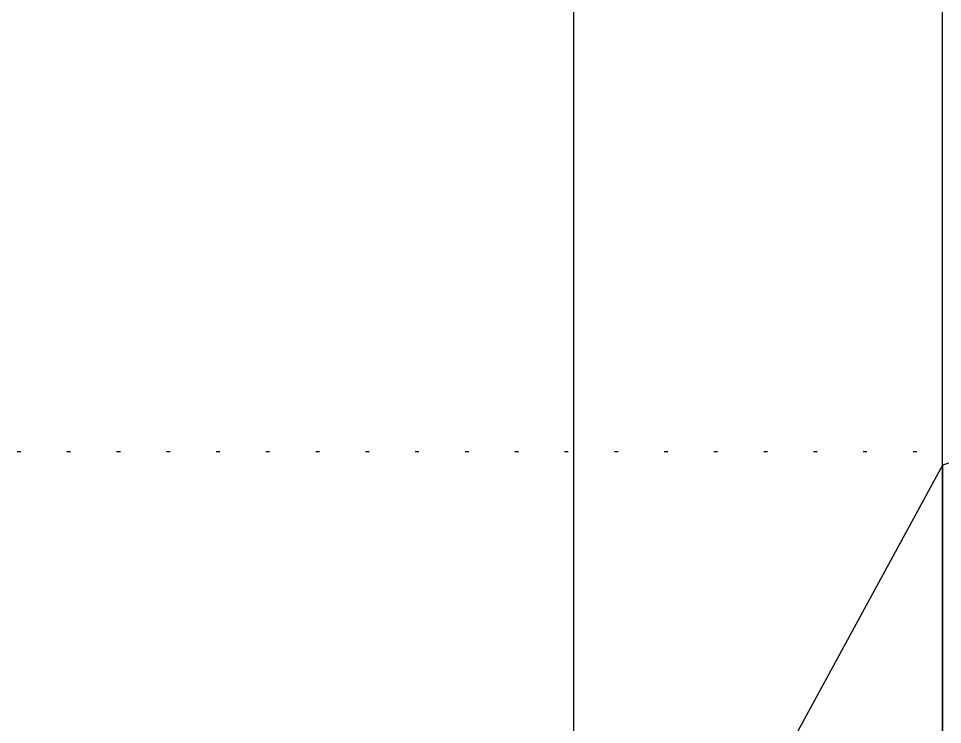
# Model space of a CAD drawing. Header units: millimetres. Extents: x -1499 to 6658, y -12483 to -6008.
# Drawn here: x 2211.09 to 2236.16, y -10968.47 to -10949.31 of the extents above; entities that cross this region are included whole.
import ezdxf

# ---------------------------------------------------------------- set-up
doc = ezdxf.new("R2010")
doc.units = ezdxf.units.MM
doc.linetypes.add('A-DOTLN01H', pattern=[0.125, 0, -0.125])
for name, color, linetype in [('3공구_안성방향_CR-LEAN_NEW', 7, 'Continuous'), ('CR-GRID', 56, 'A-DOTLN01H'), ('수직그리드', 1, 'Continuous'), ('종단지반선', 3, 'Continuous')]:
    doc.layers.add(name, color=color, linetype=linetype)
doc.layers.add('_와꾸', color=7, linetype='Continuous', plot=False)

msp = doc.modelspace()

# ---------------------------------------------------------------- linework, layer by layer
at = {"layer": '3공구_안성방향_CR-LEAN_NEW', "color": 7, "linetype": 'Continuous'}
msp.add_line((2226.157, -10971.138), (2226.157, -10942.868), dxfattribs=at)
at = {"layer": '_와꾸', "color": 7, "true_color": 0xffffff}
msp.add_lwpolyline([(1436.157, -11213.058), (2236.157, -11213.058), (2236.157, -10697.058), (1436.157, -10697.058)], close=True, dxfattribs=at)
at = {"layer": 'CR-GRID', "linetype": 'A-DOTLN01H', "ltscale": 10}
msp.add_line((1436.157, -10961.058), (6636.157, -10961.058), dxfattribs=at)
at = {"layer": '수직그리드'}
msp.add_line((2236.157, -10961.436), (2236.157, -11873.058), dxfattribs=at)
at = {"layer": '종단지반선', "flags": 128}
msp.add_lwpolyline([(2276.157, -10939.65), (2256.157, -10954.968), (2236.157, -10961.436), (2216.157, -10998.156), (2213.357, -10998.738), (2196.157, -10949.568), (2188.657, -10942.578), (2186.357, -10942.578), (2177.457, -10973.358), (2176.957, -10973.358), (2176.157, -10969.842), (2156.157, -10912.014), (2136.157, -10860.138), (2116.157, -10769.088), (2096.157, -10711.77), (2076.157, -10700.49), (2056.157, -10725.444), (2044.257, -10772.358), (2042.757, -10773.228), (2036.157, -10760.694), (2016.157, -10733.118), (1996.157, -10661.898), (1976.157, -10616.346)], dxfattribs=at)

doc.saveas('drawing.dxf')
